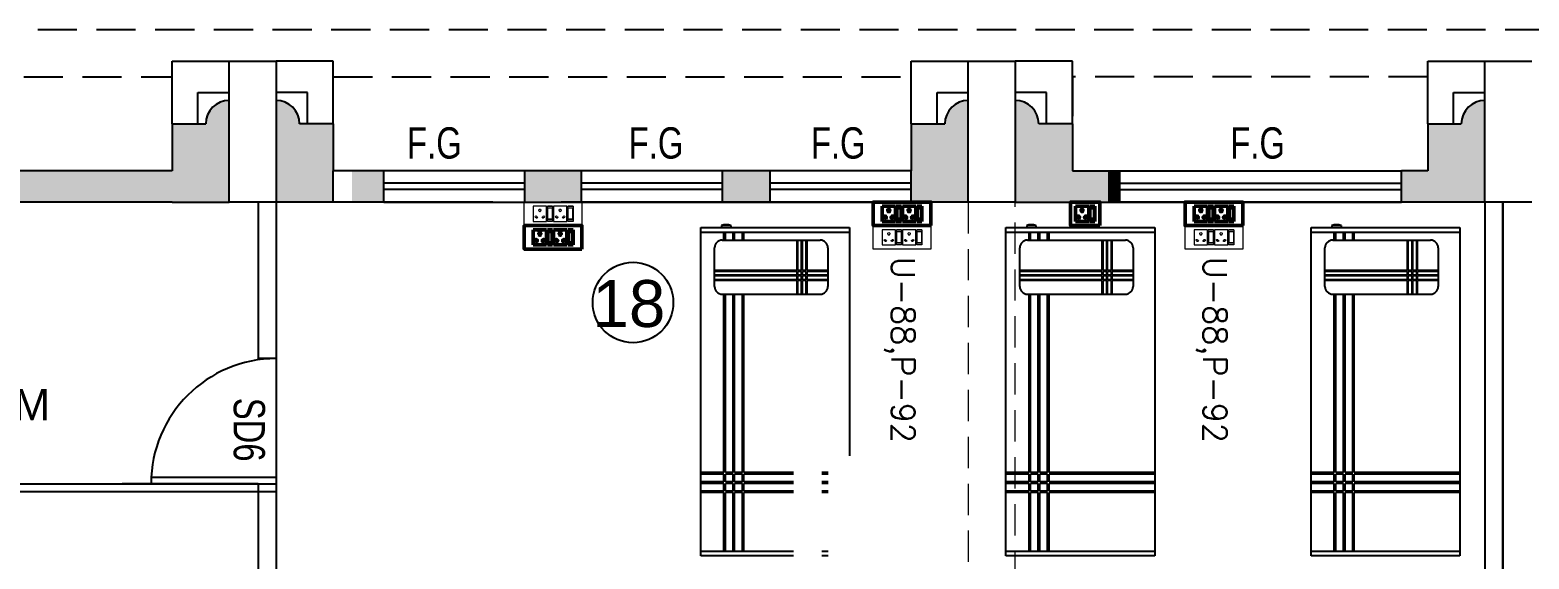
# Model space of a CAD drawing. Extents: x 11369658 to 11598203, y -3946797 to -3787209.
# Drawn here: x 11409837 to 11419415, y -3864023 to -3860641 of the extents above; entities that cross this region are included whole.
import ezdxf

# ---------------------------------------------------------------- set-up
doc = ezdxf.new("R2010")
doc.units = 0
doc.header["$MEASUREMENT"] = 0
for name, pattern in [('CENTER', [0]), ('DASHED', [0.75, 0.5, -0.25]), ('HIDDEN', [0.375, 0.25, -0.125])]:
    doc.linetypes.add(name, pattern=pattern)
doc.layers.get('0').update_dxf_attribs({"linetype": 'CONTINUOUS'})
for name, color, linetype in [('BEAM', 251, 'CONTINUOUS'), ('ELE-LIGHTING TEXT', 7, 'CONTINUOUS'), ('HS', 251, 'CONTINUOUS')]:
    doc.layers.add(name, color=color, linetype=linetype)
for name, color, linetype, lineweight in [('ELE-1 NO 6-16A RAW POWER SOCKET', 1, 'CONTINUOUS', 0), ('ELE-2NOS OF 6-16 RAW POWER SOCKET', 1, 'CONTINUOUS', 20), ('ELE-POWER SOCKET TEXT', 7, 'CONTINUOUS', 5), ('ELE. 2N0S OF 6-16 UPS SOCKETS', 191, 'CONTINUOUS', 15)]:
    doc.layers.add(name, color=color, linetype=linetype, lineweight=lineweight)
doc.layers.add('ELE-20A AC POWER SOCKET', color=7, linetype='CONTINUOUS', lineweight=5, true_color=0xffa07f)
doc.styles.add('ARIAL', font='arial.ttf', dxfattribs={"width": 0.75})
doc.styles.get("Standard").update_dxf_attribs({"font": 'arial.ttf'})

# ---------------------------------------------------------------- blocks, each defined once
blk = doc.blocks.new('4355')
at = {"layer": 'ELE-1 NO 6-16A RAW POWER SOCKET', "color": 21, "lineweight": 50}
for p, q in [((-132, 227), (-289, 227)), ((-289, 227), (-289, 49)), ((-132, 49), (-132, 227)), ((-122, 49), (-122, 227)), ((-122, 227), (-60, 227)), ((-60, 227), (-122, 227)), ((-117, 68), (-117, 208)), ((-117, 208), (-65, 208)), ((-65, 208), (-65, 68)), ((-60, 227), (-60, 49)), ((-60, 227), (-60, 49)), ((-289, 49), (-132, 49)), ((-60, 49), (-122, 49)), ((-65, 74), (-117, 74)), ((-65, 68), (-117, 68))]:
    blk.add_line(p, q, dxfattribs=at)
blk.add_lwpolyline([(0, 0), (-345, 0), (-345, 276), (0, 276)], close=True, dxfattribs=at)
for centre, radius, start, end in [((-211, 182), 12.2, 307.1584, 232.8416), ((-255, 103), 10.5, 5.2689, 272.51), ((-247, 96), 8.47, 202.6838, 75.0951), ((-211, 170), 7.76, 161.4031, 18.5969), ((-174, 96), 8.47, 104.9049, 337.3162), ((-166, 103), 10.5, 267.49, 174.7311)]:
    blk.add_arc(centre, radius, start, end, dxfattribs=at)
blk = doc.blocks.new('6MODULE-UPS')
at = {"layer": 'ELE. 2N0S OF 6-16 UPS SOCKETS', "color": 223, "lineweight": 50}
for p, q in [((-5.7, 91.9), (-5.7, 19.7)), ((-5.7, 91.9), (-5.7, 19.7)), ((19.4, 91.9), (-5.7, 91.9)), ((-5.7, 91.9), (19.4, 91.9)), ((-3.6, 84), (-3.6, 27.6)), ((17.3, 84), (-3.6, 84)), ((17.3, 27.6), (17.3, 84)), ((19.4, 19.7), (19.4, 91.9)), ((23.6, 91.9), (86.9, 91.9)), ((23.6, 19.7), (23.6, 91.9)), ((86.9, 91.9), (86.9, 19.7)), ((91.1, 91.9), (91.1, 19.7)), ((91.1, 91.9), (91.1, 19.7)), ((116.2, 91.9), (91.1, 91.9)), ((91.1, 91.9), (116.2, 91.9)), ((93.2, 84), (93.2, 27.6)), ((114.1, 84), (93.2, 84)), ((114.1, 27.6), (114.1, 84)), ((116.2, 19.7), (116.2, 91.9)), ((120.4, 19.7), (120.4, 91.9)), ((120.4, 91.9), (183.6, 91.9)), ((183.6, 91.9), (183.6, 19.7)), ((-5.7, 19.7), (19.4, 19.7)), ((-3.6, 30.1), (17.3, 30.1)), ((-3.6, 27.6), (17.3, 27.6)), ((86.9, 19.7), (23.6, 19.7)), ((91.1, 19.7), (116.2, 19.7)), ((93.2, 30.1), (114.1, 30.1)), ((93.2, 27.6), (114.1, 27.6)), ((183.6, 19.7), (120.4, 19.7))]:
    blk.add_line(p, q, dxfattribs=at)
blk.add_lwpolyline([(-48.1, 0), (226, 0), (226, 111.6), (-48.1, 111.6)], close=True, dxfattribs=at)
for centre, radius, start, end in [((55.3, 73.6), 4.92, 307.15837, 232.84163), ((152, 73.6), 4.92, 307.15837, 232.84163), ((37.2, 41.7), 4.24, 5.26891, 272.51003), ((40.6, 38.8), 3.42, 202.68381, 75.09514), ((55.3, 68.7), 3.14, 161.40312, 18.59688), ((69.9, 38.8), 3.42, 104.90486, 337.31619), ((73.3, 41.7), 4.24, 267.48997, 174.73109), ((134, 41.7), 4.24, 5.26891, 272.51003), ((137.3, 38.8), 3.42, 202.68381, 75.09514), ((152, 68.7), 3.14, 161.40312, 18.59688), ((166.7, 38.8), 3.42, 104.90486, 337.31619), ((170, 41.7), 4.24, 267.48997, 174.73109)]:
    blk.add_arc(centre, radius, start, end, dxfattribs=at)
blk = doc.blocks.new('6 MODULES RAW POWER')
at = {"layer": 'ELE-2NOS OF 6-16 RAW POWER SOCKET', "color": 1, "ltscale": 300}
for p, q in [((-6.1, 92), (-6.1, 19.7)), ((-6.1, 92), (-6.1, 19.7)), ((19.1, 92), (-6.1, 92)), ((-6.1, 92), (19.1, 92)), ((-4, 84.2), (-4, 27.6)), ((17, 84.2), (-4, 84.2)), ((17, 27.6), (17, 84.2)), ((19.1, 19.7), (19.1, 92)), ((23.3, 92), (86.6, 92)), ((23.3, 19.7), (23.3, 92)), ((86.6, 92), (86.6, 19.7)), ((90.8, 92), (90.8, 19.7)), ((90.8, 92), (90.8, 19.7)), ((116, 92), (90.8, 92)), ((90.8, 92), (116, 92)), ((92.9, 84.2), (92.9, 27.6)), ((113.9, 84.2), (92.9, 84.2)), ((113.9, 27.6), (113.9, 84.2)), ((116, 19.7), (116, 92)), ((120.2, 19.7), (120.2, 92)), ((120.2, 92), (183.6, 92)), ((183.6, 92), (183.6, 19.7)), ((-6.1, 19.7), (19.1, 19.7)), ((-4, 30.1), (17, 30.1)), ((-4, 27.6), (17, 27.6)), ((86.6, 19.7), (23.3, 19.7)), ((90.8, 19.7), (116, 19.7)), ((92.9, 30.1), (113.9, 30.1)), ((92.9, 27.6), (113.9, 27.6)), ((183.6, 19.7), (120.2, 19.7))]:
    blk.add_line(p, q, dxfattribs=at)
blk.add_lwpolyline([(-48.5, 0), (226, 0), (226, 111.7), (-48.5, 111.7)], close=True, dxfattribs=at)
for centre, radius, start, end in [((55, 73.7), 4.93, 307.15837, 232.84163), ((151.9, 73.7), 4.93, 307.15837, 232.84163), ((36.9, 41.8), 4.25, 5.26891, 272.51003), ((40.3, 38.8), 3.43, 202.68381, 75.09514), ((55, 68.8), 3.14, 161.40312, 18.59688), ((69.7, 38.8), 3.43, 104.90486, 337.31619), ((73, 41.8), 4.25, 267.48997, 174.73109), ((133.8, 41.8), 4.25, 5.26891, 272.51003), ((137.2, 38.8), 3.43, 202.68381, 75.09514), ((151.9, 68.8), 3.14, 161.40312, 18.59688), ((166.6, 38.8), 3.43, 104.90486, 337.31619), ((169.9, 41.8), 4.25, 267.48997, 174.73109)]:
    blk.add_arc(centre, radius, start, end, dxfattribs=at)

msp = doc.modelspace()

# ---------------------------------------------------------------- hatches: boundary and pattern name
at = {"ltscale": 500}
for points in [[(11411110, -3861091.4, 0.414214), (11410960, -3861241.4), (11410745, -3861241.4), (11410745, -3861541.4), (11410745, -3861741.4), (11411110, -3861741.4)], [(11411775, -3861241.4), (11411560, -3861241.4, 0.414214), (11411410, -3861091.4), (11411410, -3861741.4), (11411775, -3861741.4), (11411775, -3861541.4)], [(11415832.5, -3861091.4, 0.414214), (11415682.5, -3861241.4), (11415467.5, -3861241.4), (11415467.5, -3861541.4), (11415467.5, -3861741.4), (11415832.5, -3861741.4)], [(11416497.5, -3861241.4), (11416282.5, -3861241.4, 0.414214), (11416132.5, -3861091.4), (11416132.5, -3861741.4), (11416732.5, -3861741.4), (11416732.5, -3861541.4), (11416497.5, -3861541.4)], [(11419132.5, -3861091.4, 0.414214), (11418982.5, -3861241.4), (11418767.5, -3861241.4), (11418767.5, -3861541.4), (11418599.6, -3861541.4), (11418599.6, -3861741.4), (11419132.5, -3861741.4)]]:
    msp.add_hatch(color=8, dxfattribs=at).paths.add_polyline_path(points)
h = msp.add_hatch(color=8, dxfattribs=at)
h.paths.add_polyline_path([(11412998.5, -3861621.4), (11412998.5, -3861661.4), (11412998.5, -3861741.4), (11413231.2, -3861741.4), (11413361.5, -3861741.4), (11413361.5, -3861541.4), (11412998.5, -3861541.4)])
h.paths.add_polyline_path([(11414261.5, -3861621.4), (11414261.5, -3861661.4), (11414261.5, -3861741.4), (11414567.5, -3861741.4), (11414567.5, -3861541.4), (11414261.5, -3861541.4)])
h.paths.add_polyline_path([(11412098.5, -3861741.4), (11412098.5, -3861541.4), (11411895, -3861541.4), (11411895, -3861741.4)])
at = {"layer": 'HS', "lineweight": -3, "ltscale": 500}
h = msp.add_hatch(dxfattribs=at)
h.set_pattern_fill('ANSI31', color=8)
h.set_pattern_definition([(45, (532647.2246, -299518.40968), (-0.0883883476483, 0.0883883476483), [])])
h.paths.add_polyline_path([(11411110, -3861091.4, 0.414214), (11410960, -3861241.4), (11410745, -3861241.4), (11410745, -3861541.4), (11409649.2, -3861541.4), (11409649.2, -3861741.4), (11410745, -3861741.4), (11411110, -3861741.4)])
h = msp.add_hatch(dxfattribs=at)
h.set_pattern_fill('ANSI31', color=8)
h.set_pattern_definition([(45, (532767.2246, -299518.40968), (-0.0883883476483, 0.0883883476483), [])])
h.paths.add_polyline_path([(11416732.5, -3861741.4), (11416799.6, -3861741.4), (11416799.6, -3861541.4), (11416732.5, -3861541.4)])

# ---------------------------------------------------------------- linework, layer by layer
at = {"color": 8, "linetype": 'DASHED', "lineweight": 25, "ltscale": 500}
for p, q in [((11426262.5, -3860641.4), (11404042.5, -3860641.4)), ((11407172.5, -3860941.4), (11410745, -3860941.4)), ((11410745, -3861241.4), (11410745, -3860941.4)), ((11411775, -3860941.4), (11415467.5, -3860941.4)), ((11411775, -3861241.4), (11411775, -3860941.4)), ((11415467.5, -3861241.4), (11415467.5, -3860941.4)), ((11418767.5, -3860941.4), (11416497.5, -3860941.4)), ((11416497.5, -3860941.4), (11416497.5, -3861241.4)), ((11418767.5, -3861241.4), (11418767.5, -3860941.4))]:
    msp.add_line(p, q, dxfattribs=at)
at = {"color": 8, "lineweight": 25}
for p, q in [((11410745, -3861241.4), (11410745, -3860841.4)), ((11410745, -3860841.4), (11411110, -3860841.4)), ((11411775, -3860841.4), (11411410, -3860841.4)), ((11411775, -3861241.4), (11411775, -3860841.4)), ((11415467.5, -3861241.4), (11415467.5, -3860841.4)), ((11415467.5, -3860841.4), (11415832.5, -3860841.4)), ((11416497.5, -3860841.4), (11416132.5, -3860841.4)), ((11416497.5, -3861241.4), (11416497.5, -3860841.4)), ((11418767.5, -3861241.4), (11418767.5, -3860841.4)), ((11418767.5, -3860841.4), (11419132.5, -3860841.4)), ((11410910, -3861241.4), (11410910, -3861041.4)), ((11410910, -3861041.4), (11411110, -3861041.4)), ((11411610, -3861041.4), (11411410, -3861041.4)), ((11411610, -3861241.4), (11411610, -3861041.4)), ((11415632.5, -3861241.4), (11415632.5, -3861041.4)), ((11415632.5, -3861041.4), (11415832.5, -3861041.4)), ((11416332.5, -3861041.4), (11416132.5, -3861041.4)), ((11416332.5, -3861241.4), (11416332.5, -3861041.4)), ((11418932.5, -3861241.4), (11418932.5, -3861041.4)), ((11418932.5, -3861041.4), (11419132.5, -3861041.4)), ((11410745, -3861241.4), (11410745, -3861541.4)), ((11410745, -3861241.4), (11410960, -3861241.4)), ((11411775, -3861241.4), (11411560, -3861241.4)), ((11411775, -3861241.4), (11411775, -3861541.4)), ((11415467.5, -3861241.4), (11415467.5, -3861541.4)), ((11415467.5, -3861241.4), (11415682.5, -3861241.4)), ((11416497.5, -3861241.4), (11416282.5, -3861241.4)), ((11416497.5, -3861241.4), (11416497.5, -3861541.4)), ((11418767.5, -3861241.4), (11418982.5, -3861241.4)), ((11418767.5, -3861241.4), (11418767.5, -3861541.4)), ((11410745, -3861541.4), (11408752.5, -3861541.4)), ((11411775, -3861741.4), (11411775, -3861541.4)), ((11415467.5, -3861541.4), (11411775, -3861541.4)), ((11412998.5, -3861741.4), (11412998.5, -3861541.4)), ((11414261.5, -3861741.4), (11414261.5, -3861541.4)), ((11415467.5, -3861741.4), (11415467.5, -3861541.4)), ((11416497.5, -3861541.4), (11416732.5, -3861541.4)), ((11416732.5, -3861741.4), (11416732.5, -3861541.4)), ((11416732.5, -3861541.4), (11418599.6, -3861541.4)), ((11418767.5, -3861541.4), (11418599.6, -3861541.4)), ((11418599.6, -3861741.4), (11418599.6, -3861541.4)), ((11412998.5, -3861621.4), (11412098.5, -3861621.4)), ((11412998.5, -3861661.4), (11412098.5, -3861661.4)), ((11414261.5, -3861621.4), (11413361.5, -3861621.4)), ((11414261.5, -3861661.4), (11413361.5, -3861661.4)), ((11415467.5, -3861621.4), (11414567.5, -3861621.4)), ((11415467.5, -3861661.4), (11414567.5, -3861661.4)), ((11416799.6, -3861621.4), (11418599.6, -3861621.4)), ((11416799.6, -3861661.4), (11418599.6, -3861661.4)), ((11410745, -3861741.4), (11408752.5, -3861741.4)), ((11410745, -3861741.4), (11411110, -3861741.4)), ((11411775, -3861741.4), (11411410, -3861741.4)), ((11412795, -3861741.4), (11411775, -3861741.4)), ((11415467.5, -3861741.4), (11413231.2, -3861741.4)), ((11415832.5, -3861741.4), (11415467.5, -3861741.4)), ((11416132.5, -3861741.4), (11416732.5, -3861741.4)), ((11416732.5, -3861741.4), (11418599.6, -3861741.4)), ((11419132.5, -3861741.4), (11418599.6, -3861741.4)), ((11419132.5, -3861741.4), (11419132.5, -3867471.4)), ((11419247.5, -3861741.4), (11419132.5, -3861741.4)), ((11419132.5, -3861741.4), (11419132.5, -3867471.4)), ((11419247.5, -3861741.4), (11419247.5, -3867471.4)), ((11419247.5, -3867471.4), (11419247.5, -3861741.4)), ((11414123.2, -3864003.3), (11414123.2, -3861903.3)), ((11414123.2, -3861903.3), (11415073.2, -3861903.3)), ((11414123.2, -3861932.8), (11415073.2, -3861932.8)), ((11414314.6, -3861891.1), (11414255.5, -3861891.1)), ((11414255.5, -3861891.1), (11414255.5, -3861903.3)), ((11414314.6, -3861891.1), (11414314.6, -3861903.3)), ((11415073.2, -3861903.3), (11415073.2, -3864003.3)), ((11416073.2, -3864003.3), (11416073.2, -3861903.3)), ((11416073.2, -3861903.3), (11417023.2, -3861903.3)), ((11416073.2, -3861932.8), (11417023.2, -3861932.8)), ((11416264.6, -3861891.1), (11416205.5, -3861891.1)), ((11416205.5, -3861891.1), (11416205.5, -3861903.3)), ((11416264.6, -3861891.1), (11416264.6, -3861903.3)), ((11417023.2, -3861903.3), (11417023.2, -3864003.3)), ((11418023.2, -3864003.3), (11418023.2, -3861903.3)), ((11418023.2, -3861903.3), (11418973.2, -3861903.3)), ((11418023.2, -3861932.8), (11418973.2, -3861932.8)), ((11418214.6, -3861891.1), (11418155.5, -3861891.1)), ((11418155.5, -3861891.1), (11418155.5, -3861903.3)), ((11418214.6, -3861891.1), (11418214.6, -3861903.3)), ((11418973.2, -3861903.3), (11418973.2, -3864003.3)), ((11414211.3, -3862281), (11414211.3, -3862033.5)), ((11414260.5, -3861984.3), (11414885.8, -3861984.3)), ((11414935, -3862033.5), (11414935, -3862281)), ((11416161.3, -3862281), (11416161.3, -3862033.5)), ((11416210.5, -3861984.3), (11416835.8, -3861984.3)), ((11416885, -3862033.5), (11416885, -3862281)), ((11418111.3, -3862281), (11418111.3, -3862033.5)), ((11418160.5, -3861984.3), (11418785.8, -3861984.3)), ((11418835.1, -3862033.5), (11418835.1, -3862281)), ((11414260.5, -3862330.2), (11414885.8, -3862330.2)), ((11416210.5, -3862330.2), (11416835.8, -3862330.2)), ((11418160.5, -3862330.2), (11418785.8, -3862330.2)), ((11411411, -3862741.4), (11411411, -3863541.4)), ((11411295, -3863541.4), (11410426, -3863541.4)), ((11411411, -3863501.4), (11410612, -3863501.4)), ((11415073.2, -3863973.8), (11414123.2, -3863973.8)), ((11415073.2, -3864003.3), (11414123.2, -3864003.3)), ((11417023.2, -3863973.8), (11416073.2, -3863973.8)), ((11417023.2, -3864003.3), (11416073.2, -3864003.3)), ((11418973.2, -3863973.8), (11418023.2, -3863973.8)), ((11418973.2, -3864003.3), (11418023.2, -3864003.3))]:
    msp.add_line(p, q, dxfattribs=at)
at = {"color": 8, "lineweight": 25, "ltscale": 500}
for p, q in [((11411110, -3861741.4), (11411110, -3860841.4)), ((11411110, -3860841.4), (11411410, -3860841.4)), ((11411410, -3860841.4), (11411410, -3861741.4)), ((11415832.5, -3861741.4), (11415832.5, -3860841.4)), ((11415832.5, -3860841.4), (11416132.5, -3860841.4)), ((11416132.5, -3860841.4), (11416132.5, -3861741.4)), ((11419132.5, -3861741.4), (11419132.5, -3860841.4)), ((11419132.5, -3860841.4), (11419432.5, -3860841.4)), ((11412098.5, -3861741.4), (11412098.5, -3861541.4)), ((11412998.5, -3861741.4), (11412998.5, -3861541.4)), ((11413361.5, -3861741.4), (11413361.5, -3861541.4)), ((11414261.5, -3861741.4), (11414261.5, -3861541.4)), ((11414567.5, -3861741.4), (11414567.5, -3861541.4)), ((11415467.5, -3861741.4), (11415467.5, -3861541.4)), ((11416799.6, -3861741.4), (11416799.6, -3861541.4)), ((11411410, -3861741.4), (11411110, -3861741.4)), ((11411295, -3861741.4), (11411295, -3862741.4)), ((11411410, -3861741.4), (11411410, -3862741.4)), ((11412098.5, -3861741.4), (11414567.5, -3861741.4)), ((11413361.5, -3861741.4), (11414261.5, -3861741.4)), ((11414567.5, -3861741.4), (11415467.5, -3861741.4)), ((11416132.5, -3861741.4), (11415832.5, -3861741.4)), ((11418599.6, -3861741.4), (11416799.6, -3861741.4)), ((11419432.5, -3861741.4), (11419132.5, -3861741.4)), ((11411411, -3862741.4), (11411295, -3862741.4)), ((11406737.5, -3863541.4), (11411410, -3863541.4)), ((11411295, -3863541.4), (11411295, -3867771.4)), ((11411410, -3863541.4), (11411410, -3867771.4)), ((11406737.5, -3863591.4), (11411410, -3863591.4))]:
    msp.add_line(p, q, dxfattribs=at)
at = {"color": 8, "lineweight": 25, "ltscale": 0.75}
for p, q in [((11414270.8, -3861984.3), (11414270.8, -3861932.8)), ((11414280.6, -3861984.3), (11414280.6, -3861932.8)), ((11414329.9, -3861984.3), (11414329.9, -3861932.8)), ((11414339.7, -3861984.3), (11414339.7, -3861932.8)), ((11414388.9, -3861984.3), (11414388.9, -3861932.8)), ((11414398.7, -3861984.3), (11414398.7, -3861932.8)), ((11416220.8, -3861984.3), (11416220.8, -3861932.8)), ((11416230.6, -3861984.3), (11416230.6, -3861932.8)), ((11416279.9, -3861984.3), (11416279.9, -3861932.8)), ((11416289.7, -3861984.3), (11416289.7, -3861932.8)), ((11416338.9, -3861984.3), (11416338.9, -3861932.8)), ((11416348.8, -3861984.3), (11416348.8, -3861932.8)), ((11418170.8, -3861984.3), (11418170.8, -3861932.8)), ((11418180.7, -3861984.3), (11418180.7, -3861932.8)), ((11418229.9, -3861984.3), (11418229.9, -3861932.8)), ((11418239.7, -3861984.3), (11418239.7, -3861932.8)), ((11418288.9, -3861984.3), (11418288.9, -3861932.8)), ((11418298.8, -3861984.3), (11418298.8, -3861932.8)), ((11414738.3, -3862179.3), (11414738.3, -3861984.3)), ((11414743.2, -3862179.3), (11414743.2, -3861984.3)), ((11414767.8, -3862179.3), (11414767.8, -3861984.3)), ((11414772.7, -3862179.3), (11414772.7, -3861984.3)), ((11414797.3, -3862179.3), (11414797.3, -3861984.3)), ((11414802.3, -3862179.3), (11414802.3, -3861984.3)), ((11416688.3, -3862179.3), (11416688.3, -3861984.3)), ((11416693.2, -3862179.3), (11416693.2, -3861984.3)), ((11416717.8, -3862179.3), (11416717.8, -3861984.3)), ((11416722.8, -3862179.3), (11416722.8, -3861984.3)), ((11416747.4, -3862179.3), (11416747.4, -3861984.3)), ((11416752.3, -3862179.3), (11416752.3, -3861984.3)), ((11418638.3, -3862179.3), (11418638.3, -3861984.3)), ((11418643.2, -3862179.3), (11418643.2, -3861984.3)), ((11418667.8, -3862179.3), (11418667.8, -3861984.3)), ((11418672.8, -3862179.3), (11418672.8, -3861984.3)), ((11418697.4, -3862179.3), (11418697.4, -3861984.3)), ((11418702.3, -3862179.3), (11418702.3, -3861984.3)), ((11414738.3, -3862179.3), (11414211.3, -3862179.3)), ((11414738.3, -3862184.2), (11414211.3, -3862184.2)), ((11414738.3, -3862208.8), (11414211.3, -3862208.8)), ((11414738.3, -3862213.8), (11414211.3, -3862213.8)), ((11414738.3, -3862238.4), (11414211.3, -3862238.4)), ((11414738.3, -3862208.8), (11414738.3, -3862184.2)), ((11414738.3, -3862238.4), (11414738.3, -3862213.8)), ((11414767.8, -3862179.3), (11414743.2, -3862179.3)), ((11414743.2, -3862208.8), (11414743.2, -3862184.2)), ((11414767.8, -3862184.2), (11414743.2, -3862184.2)), ((11414767.8, -3862208.8), (11414743.2, -3862208.8)), ((11414767.8, -3862213.8), (11414743.2, -3862213.8)), ((11414743.2, -3862238.4), (11414743.2, -3862213.8)), ((11414767.8, -3862238.4), (11414743.2, -3862238.4)), ((11414767.8, -3862208.8), (11414767.8, -3862184.2)), ((11414767.8, -3862238.4), (11414767.8, -3862213.8)), ((11414797.3, -3862179.3), (11414772.7, -3862179.3)), ((11414772.7, -3862208.8), (11414772.7, -3862184.2)), ((11414797.3, -3862184.2), (11414772.7, -3862184.2)), ((11414797.3, -3862208.8), (11414772.7, -3862208.8)), ((11414797.3, -3862213.8), (11414772.7, -3862213.8)), ((11414772.7, -3862238.4), (11414772.7, -3862213.8)), ((11414797.3, -3862238.4), (11414772.7, -3862238.4)), ((11414797.3, -3862208.8), (11414797.3, -3862184.2)), ((11414797.3, -3862238.4), (11414797.3, -3862213.8)), ((11414935, -3862179.3), (11414802.3, -3862179.3)), ((11414802.3, -3862208.8), (11414802.3, -3862184.2)), ((11414935, -3862184.2), (11414802.3, -3862184.2)), ((11414935, -3862208.8), (11414802.3, -3862208.8)), ((11414802.3, -3862238.4), (11414802.3, -3862213.8)), ((11414935, -3862213.8), (11414802.3, -3862213.8)), ((11414935, -3862238.4), (11414802.3, -3862238.4)), ((11416688.3, -3862179.3), (11416161.3, -3862179.3)), ((11416688.3, -3862184.2), (11416161.3, -3862184.2)), ((11416688.3, -3862208.8), (11416161.3, -3862208.8)), ((11416688.3, -3862213.8), (11416161.3, -3862213.8)), ((11416688.3, -3862238.4), (11416161.3, -3862238.4)), ((11416688.3, -3862208.8), (11416688.3, -3862184.2)), ((11416688.3, -3862238.4), (11416688.3, -3862213.8)), ((11416717.8, -3862179.3), (11416693.2, -3862179.3)), ((11416693.2, -3862208.8), (11416693.2, -3862184.2)), ((11416717.8, -3862184.2), (11416693.2, -3862184.2)), ((11416717.8, -3862208.8), (11416693.2, -3862208.8)), ((11416717.8, -3862213.8), (11416693.2, -3862213.8)), ((11416693.2, -3862238.4), (11416693.2, -3862213.8)), ((11416717.8, -3862238.4), (11416693.2, -3862238.4)), ((11416717.8, -3862208.8), (11416717.8, -3862184.2)), ((11416717.8, -3862238.4), (11416717.8, -3862213.8)), ((11416747.4, -3862179.3), (11416722.8, -3862179.3)), ((11416722.8, -3862208.8), (11416722.8, -3862184.2)), ((11416747.4, -3862184.2), (11416722.8, -3862184.2)), ((11416747.4, -3862208.8), (11416722.8, -3862208.8)), ((11416747.4, -3862213.8), (11416722.8, -3862213.8)), ((11416722.8, -3862238.4), (11416722.8, -3862213.8)), ((11416747.4, -3862238.4), (11416722.8, -3862238.4)), ((11416747.4, -3862208.8), (11416747.4, -3862184.2)), ((11416747.4, -3862238.4), (11416747.4, -3862213.8)), ((11416885, -3862179.3), (11416752.3, -3862179.3)), ((11416752.3, -3862208.8), (11416752.3, -3862184.2)), ((11416885, -3862184.2), (11416752.3, -3862184.2)), ((11416885, -3862208.8), (11416752.3, -3862208.8)), ((11416752.3, -3862238.4), (11416752.3, -3862213.8)), ((11416885, -3862213.8), (11416752.3, -3862213.8)), ((11416885, -3862238.4), (11416752.3, -3862238.4)), ((11418638.3, -3862179.3), (11418111.3, -3862179.3)), ((11418638.3, -3862184.2), (11418111.3, -3862184.2)), ((11418638.3, -3862208.8), (11418111.3, -3862208.8)), ((11418638.3, -3862213.8), (11418111.3, -3862213.8)), ((11418638.3, -3862238.4), (11418111.3, -3862238.4)), ((11418638.3, -3862208.8), (11418638.3, -3862184.2)), ((11418638.3, -3862238.4), (11418638.3, -3862213.8)), ((11418667.8, -3862179.3), (11418643.2, -3862179.3)), ((11418643.2, -3862208.8), (11418643.2, -3862184.2)), ((11418667.8, -3862184.2), (11418643.2, -3862184.2)), ((11418667.8, -3862208.8), (11418643.2, -3862208.8)), ((11418667.8, -3862213.8), (11418643.2, -3862213.8)), ((11418643.2, -3862238.4), (11418643.2, -3862213.8)), ((11418667.8, -3862238.4), (11418643.2, -3862238.4)), ((11418667.8, -3862208.8), (11418667.8, -3862184.2)), ((11418667.8, -3862238.4), (11418667.8, -3862213.8)), ((11418697.4, -3862179.3), (11418672.8, -3862179.3)), ((11418672.8, -3862208.8), (11418672.8, -3862184.2)), ((11418697.4, -3862184.2), (11418672.8, -3862184.2)), ((11418697.4, -3862208.8), (11418672.8, -3862208.8)), ((11418697.4, -3862213.8), (11418672.8, -3862213.8)), ((11418672.8, -3862238.4), (11418672.8, -3862213.8)), ((11418697.4, -3862238.4), (11418672.8, -3862238.4)), ((11418697.4, -3862208.8), (11418697.4, -3862184.2)), ((11418697.4, -3862238.4), (11418697.4, -3862213.8)), ((11418835.1, -3862179.3), (11418702.3, -3862179.3)), ((11418702.3, -3862208.8), (11418702.3, -3862184.2)), ((11418835.1, -3862184.2), (11418702.3, -3862184.2)), ((11418835.1, -3862208.8), (11418702.3, -3862208.8)), ((11418702.3, -3862238.4), (11418702.3, -3862213.8)), ((11418835.1, -3862213.8), (11418702.3, -3862213.8)), ((11418835.1, -3862238.4), (11418702.3, -3862238.4)), ((11414738.3, -3862243.3), (11414211.3, -3862243.3)), ((11414270.8, -3863470.5), (11414270.8, -3862330.2)), ((11414280.6, -3863470.5), (11414280.6, -3862330.2)), ((11414329.9, -3863470.5), (11414329.9, -3862330.2)), ((11414339.7, -3863470.5), (11414339.7, -3862330.2)), ((11414388.9, -3863470.5), (11414388.9, -3862330.2)), ((11414398.7, -3863470.5), (11414398.7, -3862330.2)), ((11414738.3, -3862330.2), (11414738.3, -3862243.3)), ((11414767.8, -3862243.3), (11414743.2, -3862243.3)), ((11414743.2, -3862330.2), (11414743.2, -3862243.3)), ((11414767.8, -3862330.2), (11414767.8, -3862243.3)), ((11414797.3, -3862243.3), (11414772.7, -3862243.3)), ((11414772.7, -3862330.2), (11414772.7, -3862243.3)), ((11414797.3, -3862330.2), (11414797.3, -3862243.3)), ((11414935, -3862243.3), (11414802.3, -3862243.3)), ((11414802.3, -3862330.2), (11414802.3, -3862243.3)), ((11416688.3, -3862243.3), (11416161.3, -3862243.3)), ((11416220.8, -3863470.5), (11416220.8, -3862330.2)), ((11416230.6, -3863470.5), (11416230.6, -3862330.2)), ((11416279.9, -3863470.5), (11416279.9, -3862330.2)), ((11416289.7, -3863470.5), (11416289.7, -3862330.2)), ((11416338.9, -3863470.5), (11416338.9, -3862330.2)), ((11416348.8, -3863470.5), (11416348.8, -3862330.2)), ((11416688.3, -3862330.2), (11416688.3, -3862243.3)), ((11416717.8, -3862243.3), (11416693.2, -3862243.3)), ((11416693.2, -3862330.2), (11416693.2, -3862243.3)), ((11416717.8, -3862330.2), (11416717.8, -3862243.3)), ((11416747.4, -3862243.3), (11416722.8, -3862243.3)), ((11416722.8, -3862330.2), (11416722.8, -3862243.3)), ((11416747.4, -3862330.2), (11416747.4, -3862243.3)), ((11416885, -3862243.3), (11416752.3, -3862243.3)), ((11416752.3, -3862330.2), (11416752.3, -3862243.3)), ((11418638.3, -3862243.3), (11418111.3, -3862243.3)), ((11418170.8, -3863470.5), (11418170.8, -3862330.2)), ((11418180.7, -3863470.5), (11418180.7, -3862330.2)), ((11418229.9, -3863470.5), (11418229.9, -3862330.2)), ((11418239.7, -3863470.5), (11418239.7, -3862330.2)), ((11418288.9, -3863470.5), (11418288.9, -3862330.2)), ((11418298.8, -3863470.5), (11418298.8, -3862330.2)), ((11418638.3, -3862330.2), (11418638.3, -3862243.3)), ((11418667.8, -3862243.3), (11418643.2, -3862243.3)), ((11418643.2, -3862330.2), (11418643.2, -3862243.3)), ((11418667.8, -3862330.2), (11418667.8, -3862243.3)), ((11418697.4, -3862243.3), (11418672.8, -3862243.3)), ((11418672.8, -3862330.2), (11418672.8, -3862243.3)), ((11418697.4, -3862330.2), (11418697.4, -3862243.3)), ((11418835.1, -3862243.3), (11418702.3, -3862243.3)), ((11418702.3, -3862330.2), (11418702.3, -3862243.3)), ((11414270.8, -3863470.5), (11414123.2, -3863470.5)), ((11414270.8, -3863480.3), (11414123.2, -3863480.3)), ((11414270.8, -3863529.5), (11414270.8, -3863480.3)), ((11414329.9, -3863470.5), (11414280.6, -3863470.5)), ((11414280.6, -3863529.5), (11414280.6, -3863480.3)), ((11414329.9, -3863480.3), (11414280.6, -3863480.3)), ((11414329.9, -3863529.5), (11414329.9, -3863480.3)), ((11414388.9, -3863470.5), (11414339.7, -3863470.5)), ((11414339.7, -3863529.5), (11414339.7, -3863480.3)), ((11414388.9, -3863480.3), (11414339.7, -3863480.3)), ((11414388.9, -3863529.5), (11414388.9, -3863480.3)), ((11415073.2, -3863470.5), (11414398.7, -3863470.5)), ((11414398.7, -3863529.5), (11414398.7, -3863480.3)), ((11415073.2, -3863480.3), (11414398.7, -3863480.3)), ((11416220.8, -3863470.5), (11416073.2, -3863470.5)), ((11416220.8, -3863480.3), (11416073.2, -3863480.3)), ((11416220.8, -3863529.5), (11416220.8, -3863480.3)), ((11416279.9, -3863470.5), (11416230.6, -3863470.5)), ((11416230.6, -3863529.5), (11416230.6, -3863480.3)), ((11416279.9, -3863480.3), (11416230.6, -3863480.3)), ((11416279.9, -3863529.5), (11416279.9, -3863480.3)), ((11416338.9, -3863470.5), (11416289.7, -3863470.5)), ((11416289.7, -3863529.5), (11416289.7, -3863480.3)), ((11416338.9, -3863480.3), (11416289.7, -3863480.3)), ((11416338.9, -3863529.5), (11416338.9, -3863480.3)), ((11417023.2, -3863470.5), (11416348.8, -3863470.5)), ((11416348.8, -3863529.5), (11416348.8, -3863480.3)), ((11417023.2, -3863480.3), (11416348.8, -3863480.3)), ((11418170.8, -3863470.5), (11418023.2, -3863470.5)), ((11418170.8, -3863480.3), (11418023.2, -3863480.3)), ((11418170.8, -3863529.5), (11418170.8, -3863480.3)), ((11418229.9, -3863470.5), (11418180.7, -3863470.5)), ((11418180.7, -3863529.5), (11418180.7, -3863480.3)), ((11418229.9, -3863480.3), (11418180.7, -3863480.3)), ((11418229.9, -3863529.5), (11418229.9, -3863480.3)), ((11418288.9, -3863470.5), (11418239.7, -3863470.5)), ((11418239.7, -3863529.5), (11418239.7, -3863480.3)), ((11418288.9, -3863480.3), (11418239.7, -3863480.3)), ((11418288.9, -3863529.5), (11418288.9, -3863480.3)), ((11418973.2, -3863470.5), (11418298.8, -3863470.5)), ((11418298.8, -3863529.5), (11418298.8, -3863480.3)), ((11418973.2, -3863480.3), (11418298.8, -3863480.3)), ((11414270.8, -3863529.5), (11414123.2, -3863529.5)), ((11414270.8, -3863539.3), (11414123.2, -3863539.3)), ((11414270.8, -3863588.6), (11414270.8, -3863539.3)), ((11414329.9, -3863529.5), (11414280.6, -3863529.5)), ((11414280.6, -3863588.6), (11414280.6, -3863539.3)), ((11414329.9, -3863539.3), (11414280.6, -3863539.3)), ((11414329.9, -3863588.6), (11414329.9, -3863539.3)), ((11414388.9, -3863529.5), (11414339.7, -3863529.5)), ((11414339.7, -3863588.6), (11414339.7, -3863539.3)), ((11414388.9, -3863539.3), (11414339.7, -3863539.3)), ((11414388.9, -3863588.6), (11414388.9, -3863539.3)), ((11415073.2, -3863529.5), (11414398.7, -3863529.5)), ((11414398.7, -3863588.6), (11414398.7, -3863539.3)), ((11415073.2, -3863539.3), (11414398.7, -3863539.3)), ((11416220.8, -3863529.5), (11416073.2, -3863529.5)), ((11416220.8, -3863539.3), (11416073.2, -3863539.3)), ((11416220.8, -3863588.6), (11416220.8, -3863539.3)), ((11416279.9, -3863529.5), (11416230.6, -3863529.5)), ((11416230.6, -3863588.6), (11416230.6, -3863539.3)), ((11416279.9, -3863539.3), (11416230.6, -3863539.3)), ((11416279.9, -3863588.6), (11416279.9, -3863539.3)), ((11416338.9, -3863529.5), (11416289.7, -3863529.5)), ((11416289.7, -3863588.6), (11416289.7, -3863539.3)), ((11416338.9, -3863539.3), (11416289.7, -3863539.3)), ((11416338.9, -3863588.6), (11416338.9, -3863539.3)), ((11417023.2, -3863529.5), (11416348.8, -3863529.5)), ((11416348.8, -3863588.6), (11416348.8, -3863539.3)), ((11417023.2, -3863539.3), (11416348.8, -3863539.3)), ((11418170.8, -3863529.5), (11418023.2, -3863529.5)), ((11418170.8, -3863539.3), (11418023.2, -3863539.3)), ((11418170.8, -3863588.6), (11418170.8, -3863539.3)), ((11418229.9, -3863529.5), (11418180.7, -3863529.5)), ((11418180.7, -3863588.6), (11418180.7, -3863539.3)), ((11418229.9, -3863539.3), (11418180.7, -3863539.3)), ((11418229.9, -3863588.6), (11418229.9, -3863539.3)), ((11418288.9, -3863529.5), (11418239.7, -3863529.5)), ((11418239.7, -3863588.6), (11418239.7, -3863539.3)), ((11418288.9, -3863539.3), (11418239.7, -3863539.3)), ((11418288.9, -3863588.6), (11418288.9, -3863539.3)), ((11418973.2, -3863529.5), (11418298.8, -3863529.5)), ((11418298.8, -3863588.6), (11418298.8, -3863539.3)), ((11418973.2, -3863539.3), (11418298.8, -3863539.3)), ((11414270.8, -3863588.6), (11414123.2, -3863588.6)), ((11414270.8, -3863598.4), (11414123.2, -3863598.4)), ((11414270.8, -3863973.8), (11414270.8, -3863598.4)), ((11414329.9, -3863588.6), (11414280.6, -3863588.6)), ((11414280.6, -3863973.8), (11414280.6, -3863598.4)), ((11414329.9, -3863598.4), (11414280.6, -3863598.4)), ((11414329.9, -3863973.8), (11414329.9, -3863598.4)), ((11414388.9, -3863588.6), (11414339.7, -3863588.6)), ((11414339.7, -3863973.8), (11414339.7, -3863598.4)), ((11414388.9, -3863598.4), (11414339.7, -3863598.4)), ((11414388.9, -3863973.8), (11414388.9, -3863598.4)), ((11415073.2, -3863588.6), (11414398.7, -3863588.6)), ((11414398.7, -3863973.8), (11414398.7, -3863598.4)), ((11415073.2, -3863598.4), (11414398.7, -3863598.4)), ((11416220.8, -3863588.6), (11416073.2, -3863588.6)), ((11416220.8, -3863598.4), (11416073.2, -3863598.4)), ((11416220.8, -3863973.8), (11416220.8, -3863598.4)), ((11416279.9, -3863588.6), (11416230.6, -3863588.6)), ((11416230.6, -3863973.8), (11416230.6, -3863598.4)), ((11416279.9, -3863598.4), (11416230.6, -3863598.4)), ((11416279.9, -3863973.8), (11416279.9, -3863598.4)), ((11416338.9, -3863588.6), (11416289.7, -3863588.6)), ((11416289.7, -3863973.8), (11416289.7, -3863598.4)), ((11416338.9, -3863598.4), (11416289.7, -3863598.4)), ((11416338.9, -3863973.8), (11416338.9, -3863598.4)), ((11417023.2, -3863588.6), (11416348.8, -3863588.6)), ((11416348.8, -3863973.8), (11416348.8, -3863598.4)), ((11417023.2, -3863598.4), (11416348.8, -3863598.4)), ((11418170.8, -3863588.6), (11418023.2, -3863588.6)), ((11418170.8, -3863598.4), (11418023.2, -3863598.4)), ((11418170.8, -3863973.8), (11418170.8, -3863598.4)), ((11418229.9, -3863588.6), (11418180.7, -3863588.6)), ((11418180.7, -3863973.8), (11418180.7, -3863598.4)), ((11418229.9, -3863598.4), (11418180.7, -3863598.4)), ((11418229.9, -3863973.8), (11418229.9, -3863598.4)), ((11418288.9, -3863588.6), (11418239.7, -3863588.6)), ((11418239.7, -3863973.8), (11418239.7, -3863598.4)), ((11418288.9, -3863598.4), (11418239.7, -3863598.4)), ((11418288.9, -3863973.8), (11418288.9, -3863598.4)), ((11418973.2, -3863588.6), (11418298.8, -3863588.6)), ((11418298.8, -3863973.8), (11418298.8, -3863598.4)), ((11418973.2, -3863598.4), (11418298.8, -3863598.4))]:
    msp.add_line(p, q, dxfattribs=at)
at = {"color": 8, "lineweight": -3, "ltscale": 500}
msp.add_circle((11413690.2, -3862383.5), 257.3, dxfattribs=at)
msp.add_circle((11413690.2, -3862383.5), 257.3, dxfattribs=at)
at = {"color": 8, "lineweight": -3}
for centre, start, end in [((11411110, -3861241.4), 90, 180), ((11411410, -3861241.4), 0, 90), ((11415832.5, -3861241.4), 90, 180), ((11416132.5, -3861241.4), 0, 90), ((11419132.5, -3861241.4), 90, 180)]:
    msp.add_arc(centre, 150, start, end, dxfattribs=at)
at = {"color": 8}
for centre, radius, start, end in [((11414285.1, -3861977.3), 91.1, 71.07534, 108.92463), ((11416235.1, -3861977.3), 91.1, 71.07534, 108.92463), ((11418185.1, -3861977.3), 91.1, 71.07534, 108.92463), ((11414260.5, -3862033.5), 49.2, 89.99999, 179.99999), ((11414885.8, -3862033.5), 49.2, 359.99999, 89.99999), ((11416210.5, -3862033.5), 49.2, 89.99999, 179.99999), ((11416835.8, -3862033.5), 49.2, 359.99999, 89.99999), ((11418160.5, -3862033.5), 49.2, 89.99999, 179.99999), ((11418785.8, -3862033.5), 49.2, 359.99999, 89.99999), ((11414260.5, -3862281), 49.2, 179.99999, 269.99999), ((11414885.8, -3862281), 49.2, 269.99999, 359.99999), ((11416210.5, -3862281), 49.2, 179.99999, 269.99999), ((11416835.8, -3862281), 49.2, 269.99999, 359.99999), ((11418160.5, -3862281), 49.2, 179.99999, 269.99999), ((11418785.8, -3862281), 49.2, 269.99999, 359.99999)]:
    msp.add_arc(centre, radius, start, end, dxfattribs=at)
msp.add_ellipse((11411411, -3863541.4), major_axis=(800, 1.7), ratio=1, start_param=1.568716, end_param=3.139512, dxfattribs=at)
at = {"layer": 'BEAM', "color": 8, "linetype": 'HIDDEN', "lineweight": 18, "ltscale": 800}
for p, q in [((11415832.5, -3861741.4), (11415832.5, -3867471.4)), ((11416132.5, -3867471.4), (11416132.5, -3861741.4))]:
    msp.add_line(p, q, dxfattribs=at)

# ---------------------------------------------------------------- block references
at = {"layer": 'ELE-20A AC POWER SOCKET', "xscale": 0.5434782608698788, "yscale": 0.5434782608698788, "zscale": 0.5434782608698788}
msp.add_blockref('4355', (11416673.6, -3861891.4), dxfattribs=at)
at = {"layer": 'ELE-2NOS OF 6-16 RAW POWER SOCKET', "xscale": -1.34228755900615, "yscale": 1.34228755900615, "zscale": 1.34228755900615}
for p in [(11413298.8, -3861891.4), (11415528.4, -3862041.4), (11417521.4, -3862041.4)]:
    msp.add_blockref('6 MODULES RAW POWER', p, dxfattribs=at)
at = {"layer": 'ELE. 2N0S OF 6-16 UPS SOCKETS', "xscale": -1.344445831101533, "yscale": 1.344445831101533, "zscale": 1.344445831101533, "rotation": 359.9999999999997}
for p in [(11415528.8, -3861891.4), (11417521.8, -3861891.4), (11413299.3, -3862041.4)]:
    msp.add_blockref('6MODULE-UPS', p, dxfattribs=at)

# ---------------------------------------------------------------- texts
at = {"color": 8, "lineweight": 20, "style": 'ARIAL', "width": 0.75}
for p in [(11412246.7, -3861463.5), (11413662.7, -3861463.5), (11414826.7, -3861463.5), (11417506.4, -3861463.5)]:
    msp.add_text('F.G', height=200, dxfattribs=at).set_placement(p)
at = {"color": 8, "lineweight": 20}
msp.add_text('18', height=300, dxfattribs=at).set_placement((11413430.9, -3862539.7))
at = {"color": 8, "lineweight": 20, "style": 'ARIAL', "width": 0.75}
msp.add_text('SD6', height=200, rotation=270, dxfattribs=at).set_placement((11411138.8, -3862992.2))
at = {"color": 8, "lineweight": 0, "ltscale": 500, "insert": (11409019, -3863037.1), "char_height": 200, "width": 1286.521, "attachment_point": 5}
msp.add_mtext('4550X1800MM', dxfattribs=at)
at = {"layer": 'ELE-POWER SOCKET TEXT', "color": 0, "linetype": 'CENTER', "ltscale": 500, "char_height": 150, "width": 3324.973, "attachment_point": 1, "rotation": 270}
for insert in [(11415491, -3862091.4), (11417484, -3862091.4)]:
    msp.add_mtext('{\\Fromans|c0;U-88,P-92}', dxfattribs=dict(at, insert=insert))

# ---------------------------------------------------------------- next in the draw order: texts
at = {"layer": 'ELE-LIGHTING TEXT', "color": 0, "linetype": 'CENTER', "ltscale": 500, "insert": (11414983.5, -3870446.4), "char_height": 90, "width": 7037.843, "attachment_point": 1, "rotation": 90, "bg_fill": 2}
msp.add_mtext('{\\Fromans.shx|c228;SB-60\\P}', dxfattribs=at)

# ---------------------------------------------------------------- next in the draw order: texts
at = {"layer": 'ELE-LIGHTING TEXT', "color": 0, "linetype": 'CENTER', "ltscale": 500, "insert": (11414761.3, -3870446.4), "char_height": 90, "width": 7037.843, "attachment_point": 1, "rotation": 90, "bg_fill": 2}
msp.add_mtext('{\\Fromans.shx|c228;ESB-33\\P}', dxfattribs=at)

doc.saveas('drawing.dxf')
